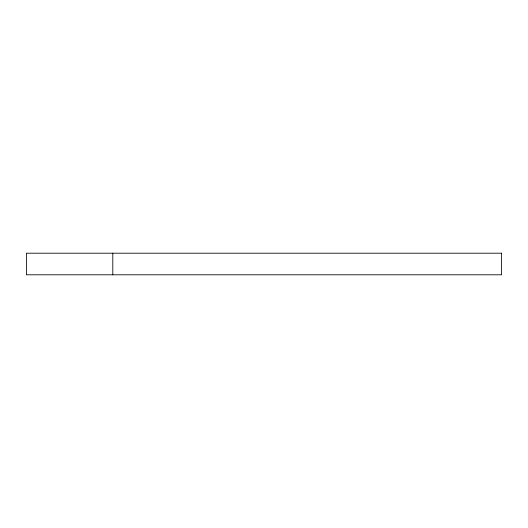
<?xml version="1.0" encoding="UTF-8"?>
<svg xmlns="http://www.w3.org/2000/svg" width="528" height="528" viewBox="0 0 528 528"><rect width="100%" height="100%" fill="white"/><g stroke="black" fill="none" stroke-linecap="round" stroke-linejoin="round"><path stroke-width="0.79" d="M112.801 253.202L112.801 274.798M501.6 253.202L26.4 253.202L26.4 274.798L501.6 274.798L501.6 253.202"/></g></svg>
